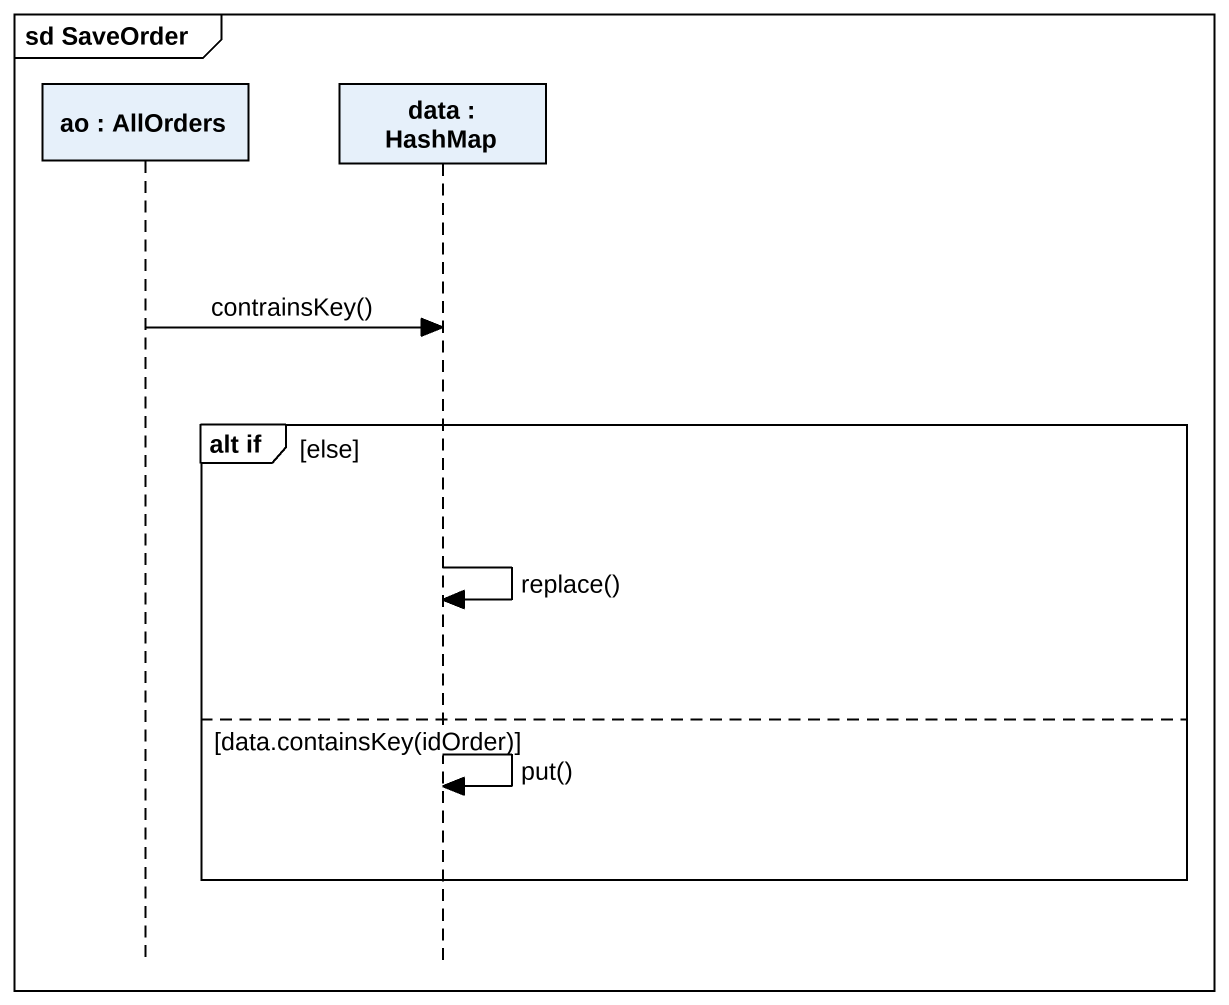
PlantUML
@startuml
mainframe sd SaveOrder
hide footbox
participant "ao : AllOrders" as ao
participant "data : HashMap" as data

ao -> data : contrainsKey()
group alt if [else]
  data -> data : replace()
else data.containsKey(idOrder)
  data -> data : put()
end
@enduml
